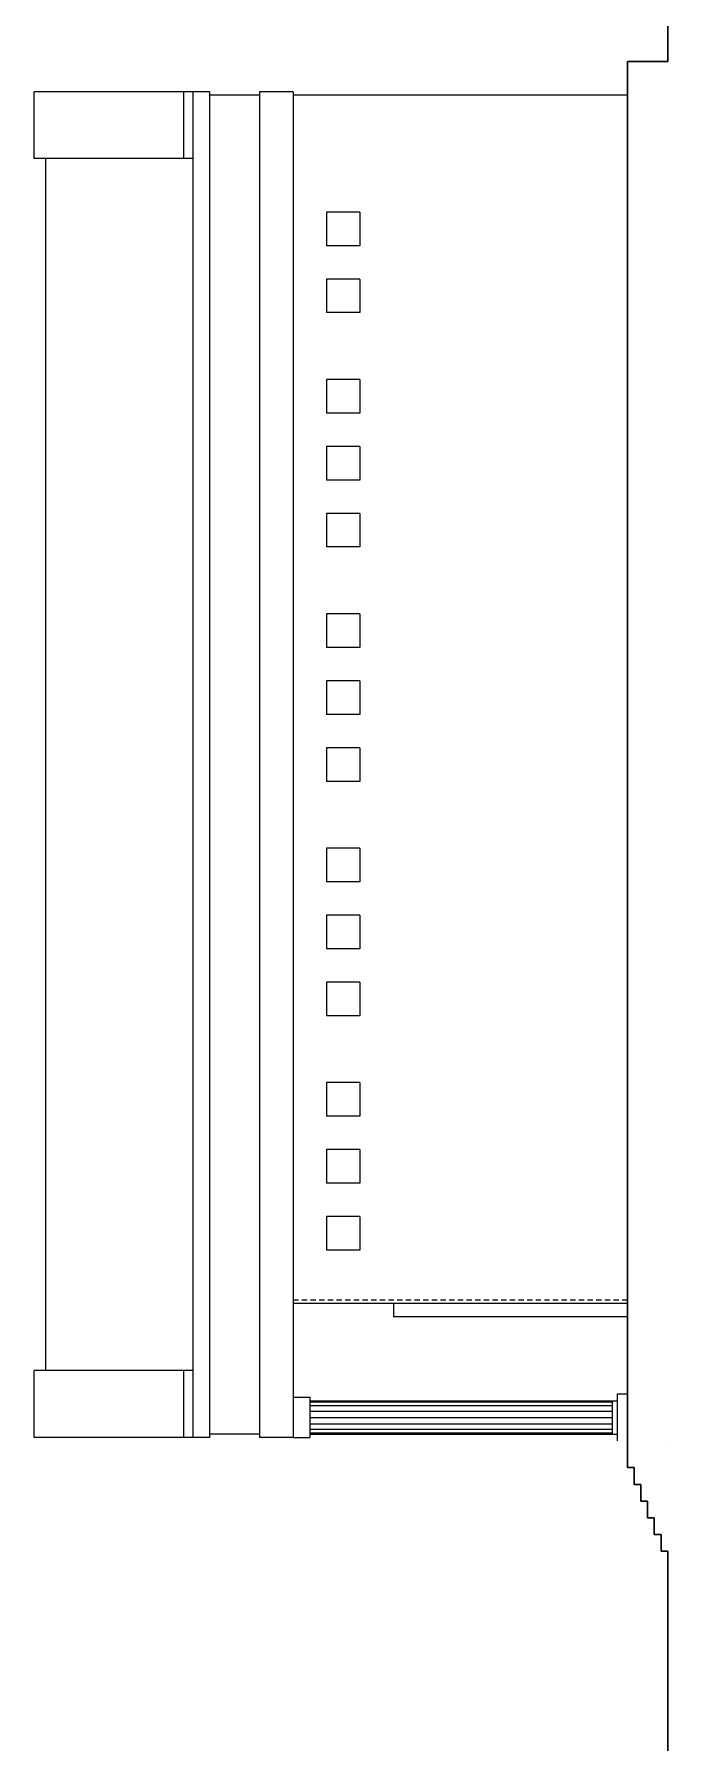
# Model space of a CAD drawing. Header units: metres. Extents: x -29.1 to 44.1, y -9.5 to 71.9.
# Drawn here: x -29.1 to -10.1, y -9.5 to 41.8 of the extents above; entities that cross this region are included whole.
import ezdxf

# ---------------------------------------------------------------- set-up
doc = ezdxf.new("R2010")
doc.units = ezdxf.units.M
doc.header["$LTSCALE"] = 0.025
doc.linetypes.add('HIDDEN', pattern=[9.525, 6.35, -3.175])
for name, color, linetype, lineweight in [('alvenaria', 7, 'Continuous', 30), ('projeções', 166, 'HIDDEN', 5), ('visto', 150, 'Continuous', 5)]:
    doc.layers.add(name, color=color, linetype=linetype, lineweight=lineweight)

msp = doc.modelspace()

# ---------------------------------------------------------------- linework, layer by layer
at = {"layer": 'alvenaria'}
for p, q in [((-10.143, 45.836), (-10.143, 41)), ((-10.143, 41), (-11.343, 41)), ((-11.343, 41), (-11.343, -1)), ((-11.143, -1), (-11.343, -1)), ((-11.143, -1), (-11.143, -1.5)), ((-10.943, -1.5), (-11.143, -1.5)), ((-10.943, -1.5), (-10.943, -2)), ((-10.743, -2), (-10.943, -2)), ((-10.743, -2), (-10.743, -2.5)), ((-10.543, -2.5), (-10.743, -2.5)), ((-10.543, -2.5), (-10.543, -3)), ((-10.343, -3), (-10.543, -3)), ((-10.343, -3), (-10.343, -3.5)), ((-10.143, -3.5), (-10.343, -3.5)), ((-10.143, -3.5), (-10.143, -9.455))]:
    msp.add_line(p, q, dxfattribs=at)
at = {"layer": 'projeções'}
msp.add_line((-11.343, 4), (-21.343, 4), dxfattribs=at)
at = {"layer": 'visto'}
for p, q in [((-23.843, 40.1), (-29.077, 40.1)), ((-29.077, 38.1), (-29.077, 40.1)), ((-24.603, 38.1), (-24.603, 40.1)), ((-24.343, 40.1), (-24.343, -0.1)), ((-23.843, 40.1), (-23.843, -0.1)), ((-22.343, 40), (-23.843, 40)), ((-22.343, 40.1), (-22.343, -0.1)), ((-21.343, 40.1), (-22.343, 40.1)), ((-21.343, 40.1), (-21.343, -0.1)), ((-11.343, 40), (-21.343, 40)), ((-24.343, 38.1), (-29.077, 38.1)), ((-28.731, 1.9), (-28.731, 38.1)), ((-20.343, 36.5), (-20.343, 35.5)), ((-19.343, 36.5), (-20.343, 36.5)), ((-19.343, 36.5), (-19.343, 35.5)), ((-19.343, 35.5), (-20.343, 35.5)), ((-20.343, 34.5), (-20.343, 33.5)), ((-19.343, 34.5), (-20.343, 34.5)), ((-19.343, 34.5), (-19.343, 33.5)), ((-19.343, 33.5), (-20.343, 33.5)), ((-20.343, 31.5), (-20.343, 30.5)), ((-19.343, 31.5), (-20.343, 31.5)), ((-19.343, 31.5), (-19.343, 30.5)), ((-19.343, 30.5), (-20.343, 30.5)), ((-19.343, 29.5), (-20.343, 29.5)), ((-20.343, 29.5), (-20.343, 28.5)), ((-19.343, 29.5), (-19.343, 28.5)), ((-19.343, 28.5), (-20.343, 28.5)), ((-19.343, 27.5), (-20.343, 27.5)), ((-20.343, 27.5), (-20.343, 26.5)), ((-19.343, 27.5), (-19.343, 26.5)), ((-19.343, 26.5), (-20.343, 26.5)), ((-20.343, 24.5), (-20.343, 23.5)), ((-19.343, 24.5), (-20.343, 24.5)), ((-19.343, 24.5), (-19.343, 23.5)), ((-19.343, 23.5), (-20.343, 23.5)), ((-20.343, 22.5), (-20.343, 21.5)), ((-19.343, 22.5), (-20.343, 22.5)), ((-19.343, 22.5), (-19.343, 21.5)), ((-19.343, 21.5), (-20.343, 21.5)), ((-20.343, 20.5), (-20.343, 19.5)), ((-19.343, 20.5), (-20.343, 20.5)), ((-19.343, 20.5), (-19.343, 19.5)), ((-19.343, 19.5), (-20.343, 19.5)), ((-20.343, 17.5), (-20.343, 16.5)), ((-19.343, 17.5), (-20.343, 17.5)), ((-19.343, 17.5), (-19.343, 16.5)), ((-19.343, 16.5), (-20.343, 16.5)), ((-20.343, 15.5), (-20.343, 14.5)), ((-19.343, 15.5), (-20.343, 15.5)), ((-19.343, 15.5), (-19.343, 14.5)), ((-19.343, 14.5), (-20.343, 14.5)), ((-20.343, 13.5), (-20.343, 12.5)), ((-19.343, 13.5), (-20.343, 13.5)), ((-19.343, 13.5), (-19.343, 12.5)), ((-19.343, 12.5), (-20.343, 12.5)), ((-20.343, 10.5), (-20.343, 9.5)), ((-19.343, 10.5), (-20.343, 10.5)), ((-19.343, 10.5), (-19.343, 9.5)), ((-19.343, 9.5), (-20.343, 9.5)), ((-20.343, 8.5), (-20.343, 7.5)), ((-19.343, 8.5), (-20.343, 8.5)), ((-19.343, 8.5), (-19.343, 7.5)), ((-19.343, 7.5), (-20.343, 7.5)), ((-20.343, 6.5), (-20.343, 5.5)), ((-19.343, 6.5), (-20.343, 6.5)), ((-19.343, 6.5), (-19.343, 5.5)), ((-19.343, 5.5), (-20.343, 5.5)), ((-11.343, 3.9), (-21.343, 3.9)), ((-18.343, 3.9), (-18.343, 3.5)), ((-11.343, 3.5), (-18.343, 3.5)), ((-29.077, -0.1), (-29.077, 1.9)), ((-24.343, 1.9), (-29.077, 1.9)), ((-24.603, -0.1), (-24.603, 1.9)), ((-21.343, 1.1), (-20.843, 1.1)), ((-20.843, 1.1), (-20.843, -0.1)), ((-11.643, -0.2), (-11.643, 1.2)), ((-11.643, 1.2), (-11.343, 1.2)), ((-20.843, 1), (-11.643, 1)), ((-20.843, 0.962), (-11.793, 0.962)), ((-20.843, 0.854), (-11.793, 0.854)), ((-20.843, 0.691), (-11.793, 0.691)), ((-11.793, 0), (-11.793, 1)), ((-22.343, 0), (-23.843, 0)), ((-20.843, 0.5), (-11.793, 0.5)), ((-20.843, 0.309), (-11.793, 0.309)), ((-20.843, 0.146), (-11.793, 0.146)), ((-20.843, 0.038), (-11.793, 0.038)), ((-24.343, -0.1), (-29.077, -0.1)), ((-23.843, -0.1), (-24.343, -0.1)), ((-21.343, -0.1), (-22.343, -0.1)), ((-21.343, -0.1), (-20.843, -0.1)), ((-20.843, 0), (-11.643, 0))]:
    msp.add_line(p, q, dxfattribs=at)
at = {"layer": 'visto', "extrusion": (1, 0, -2e-16)}
msp.add_line((-10.143, -0.2, 1.5), (-10.143, -0.2, 1.2), dxfattribs=at)

doc.saveas('drawing.dxf')
